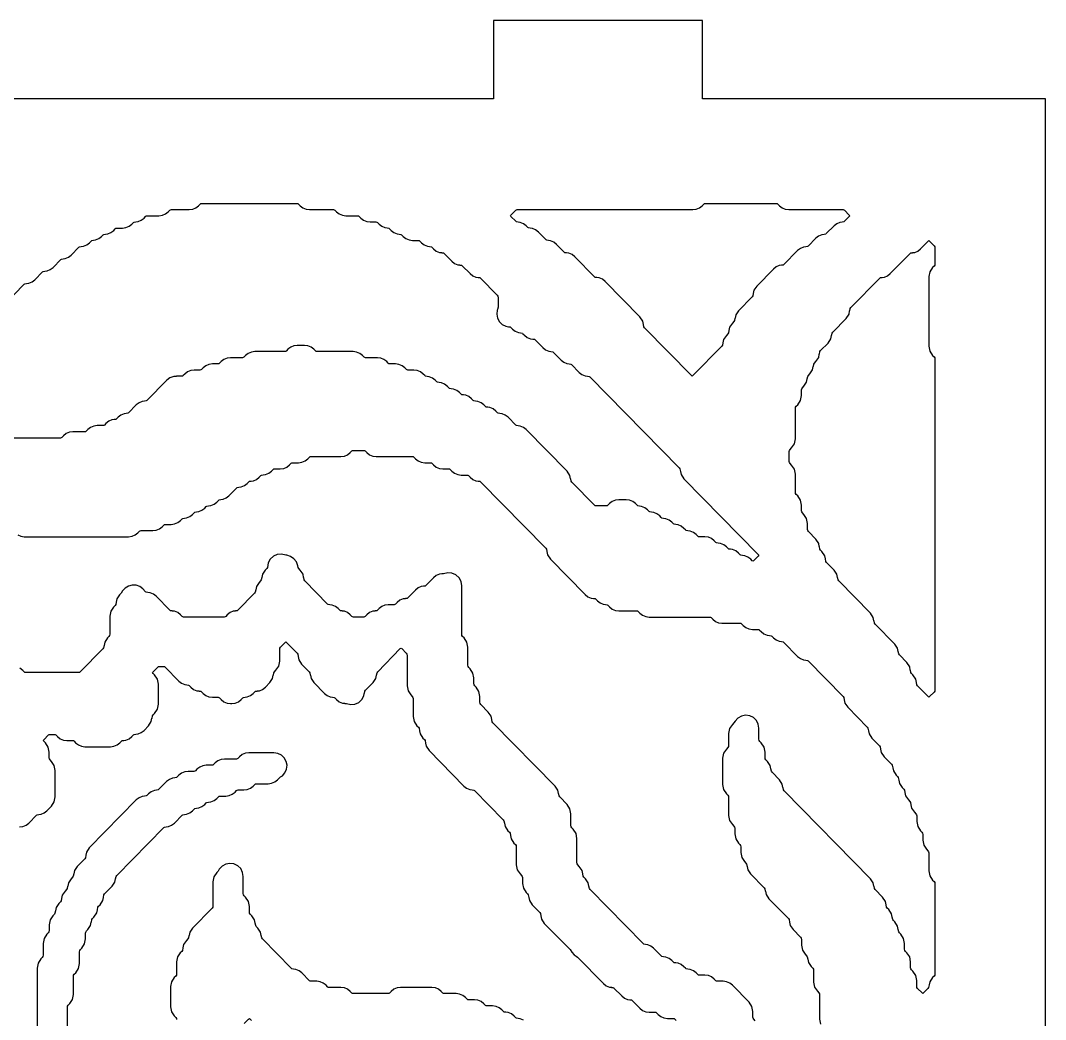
# Model space of a CAD drawing. Header units: millimetres. Extents: x 10 to 410, y 18 to 283.
# Drawn here: x 172.03 to 211.27, y 244.77 to 283 of the extents above; entities that cross this region are included whole.
import ezdxf

# ---------------------------------------------------------------- set-up
doc = ezdxf.new("R2010")
doc.units = ezdxf.units.MM
doc.layers.add('CUT', color=1, linetype='Continuous')

msp = doc.modelspace()

# ---------------------------------------------------------------- linework, layer by layer
at = {"layer": 'CUT'}
for points in [[(190.134, 157), (198.134, 157), (198.134, 160), (211.2679, 160), (211.2679, 280), (198.134, 280), (198.134, 283), (190.134, 283), (190.134, 280), (169.134, 280), (169.134, 283), (161.134, 283), (161.134, 280), (148, 280), (148, 160), (161.134, 160), (161.134, 157), (169.134, 157), (169.134, 160), (190.134, 160)], [(198.2132, 275.9958), (198.2446, 276), (200.9649, 276), (200.9963, 275.9958), (201.0213, 275.9764), (201.0833, 275.9132), (201.1874, 275.8322), (201.3091, 275.7811), (201.4399, 275.7637), (203.5193, 275.7637), (203.5507, 275.7595), (203.5757, 275.7401), (203.7574, 275.5552), (203.7773, 275.5274), (203.7574, 275.4997), (203.5757, 275.3148), (203.5507, 275.2953), (203.4865, 275.2868), (203.4867, 275.2854), (203.3991, 275.2737), (203.2774, 275.2227), (203.1733, 275.1416), (202.879, 274.8422), (202.8541, 274.8227), (202.7898, 274.8142), (202.79, 274.8128), (202.7024, 274.8012), (202.5807, 274.7501), (202.4766, 274.669), (202.1824, 274.3696), (202.1574, 274.3502), (202.0932, 274.3416), (202.0934, 274.3402), (202.0058, 274.3286), (201.8841, 274.2775), (201.78, 274.1965), (201.2535, 273.6608), (201.2285, 273.6413), (201.1643, 273.6328), (201.1645, 273.6314), (201.0769, 273.6197), (200.9552, 273.5687), (200.8511, 273.4876), (200.2126, 272.8379), (200.1064, 272.6767), (200.0818, 272.5515), (200.0786, 272.5522), (200.0603, 272.4593), (200.035, 272.421), (199.5159, 271.8927), (199.4098, 271.7316), (199.3851, 271.6064), (199.3819, 271.607), (199.3637, 271.5142), (199.3384, 271.4758), (199.2837, 271.4202), (199.1775, 271.259), (199.1529, 271.1338), (199.1497, 271.1345), (199.1314, 271.0416), (199.1062, 271.0032), (199.0515, 270.9476), (198.9453, 270.7865), (198.9207, 270.6612), (198.9175, 270.6619), (198.8992, 270.569), (198.874, 270.5307), (197.7749, 269.4123), (197.747, 269.3918), (197.7191, 269.4123), (195.9234, 271.2395), (195.8981, 271.2779), (195.8799, 271.3707), (195.8766, 271.3701), (195.852, 271.4953), (195.7459, 271.6565), (194.4107, 273.015), (194.3066, 273.0961), (194.1849, 273.1471), (194.0973, 273.1588), (194.0975, 273.1602), (194.0333, 273.1687), (194.0083, 273.1882), (193.2496, 273.9602), (193.1455, 274.0413), (193.0238, 274.0923), (192.9362, 274.1039), (192.9364, 274.1053), (192.8722, 274.1139), (192.8472, 274.1333), (192.5529, 274.4327), (192.4488, 274.5138), (192.3271, 274.5649), (192.2396, 274.5765), (192.2397, 274.5779), (192.1755, 274.5865), (192.1505, 274.6059), (191.8563, 274.9053), (191.7522, 274.9864), (191.6305, 275.0374), (191.5429, 275.0491), (191.5431, 275.0505), (191.4789, 275.059), (191.4539, 275.0785), (191.3918, 275.1416), (191.2877, 275.2227), (191.166, 275.2737), (191.0785, 275.2854), (191.0787, 275.2868), (191.0144, 275.2953), (190.9894, 275.3148), (190.8077, 275.4997), (190.7879, 275.5274), (190.8077, 275.5552), (190.9894, 275.7401), (191.0144, 275.7595), (191.0458, 275.7637), (197.7696, 275.7637), (197.9004, 275.7811), (198.0221, 275.8322), (198.1262, 275.9132), (198.1882, 275.9764)], [(202.4802, 269.9469), (202.5863, 270.1081), (202.611, 270.2333), (202.6142, 270.2326), (202.6324, 270.3255), (202.6577, 270.3638), (202.9446, 270.6558), (203.0508, 270.8169), (203.0754, 270.9421), (203.0786, 270.9415), (203.0969, 271.0343), (203.1222, 271.0727), (203.6413, 271.6009), (203.7474, 271.7621), (203.7721, 271.8873), (203.7753, 271.8866), (203.7935, 271.9795), (203.8188, 272.0179), (204.9225, 273.1409), (204.9475, 273.1604), (205.0117, 273.1689), (205.0116, 273.1703), (205.0991, 273.182), (205.2208, 273.233), (205.3249, 273.3141), (206.0836, 274.0861), (206.1086, 274.1055), (206.1728, 274.1141), (206.1727, 274.1155), (206.2602, 274.1271), (206.3819, 274.1781), (206.486, 274.2592), (206.7756, 274.5539), (206.8035, 274.5745), (206.8314, 274.5539), (207.0016, 274.3807), (207.0269, 274.3424), (207.0357, 274.2973), (207.0357, 273.6858), (207.0269, 273.6408), (207.0016, 273.6024), (206.9469, 273.5467), (206.8407, 273.3856), (206.8035, 273.1963), (206.8035, 270.5337), (206.8407, 270.3443), (206.9469, 270.1832), (207.0016, 270.1276), (207.0269, 270.0892), (207.0357, 270.0441), (207.0357, 257.382), (207.0269, 257.337), (207.0016, 257.2986), (206.8314, 257.1254), (206.8035, 257.1049), (206.7756, 257.1254), (206.3732, 257.5349), (206.3479, 257.5732), (206.3297, 257.6661), (206.3265, 257.6655), (206.3018, 257.7907), (206.1957, 257.9518), (206.141, 258.0075), (206.1157, 258.0458), (206.0975, 258.1387), (206.0942, 258.138), (206.0696, 258.2632), (205.9635, 258.4244), (205.6766, 258.7163), (205.6513, 258.7547), (205.633, 258.8475), (205.6298, 258.8469), (205.6052, 258.9721), (205.499, 259.1332), (204.7477, 259.8978), (204.7224, 259.9361), (204.7042, 260.029), (204.7009, 260.0283), (204.6763, 260.1535), (204.5702, 260.3147), (203.3544, 261.5518), (203.3291, 261.5901), (203.3108, 261.683), (203.3076, 261.6823), (203.283, 261.8076), (203.1768, 261.9687), (202.8899, 262.2606), (202.8647, 262.299), (202.8464, 262.3918), (202.8432, 262.3912), (202.8186, 262.5164), (202.7124, 262.6775), (202.6577, 262.7332), (202.6324, 262.7716), (202.6142, 262.8644), (202.611, 262.8638), (202.5863, 262.989), (202.4802, 263.1501), (202.1933, 263.4421), (202.168, 263.4804), (202.1591, 263.5255), (202.1591, 263.7448), (202.1219, 263.9341), (202.0158, 264.0953), (201.9611, 264.1509), (201.9358, 264.1893), (201.9269, 264.2344), (201.9269, 264.4537), (201.8897, 264.643), (201.7835, 264.8041), (201.7288, 264.8598), (201.7036, 264.8981), (201.6947, 264.9432), (201.6947, 265.6351), (201.6575, 265.8244), (201.5513, 265.9856), (201.4966, 266.0412), (201.4714, 266.0796), (201.4625, 266.1246), (201.4625, 266.4998), (201.4714, 266.5449), (201.4966, 266.5833), (201.5513, 266.6389), (201.6575, 266.8), (201.6947, 266.9894), (201.6947, 268.1538), (201.7036, 268.1989), (201.7288, 268.2373), (201.7835, 268.2929), (201.8897, 268.4541), (201.9269, 268.6434), (201.9269, 268.8627), (201.9358, 268.9078), (201.9611, 268.9461), (202.0158, 269.0018), (202.1219, 269.1629), (202.1465, 269.2881), (202.1498, 269.2875), (202.168, 269.3803), (202.1933, 269.4187), (202.248, 269.4744), (202.3541, 269.6355), (202.3788, 269.7607), (202.382, 269.7601), (202.4002, 269.8529), (202.4255, 269.8913)]]:
    msp.add_lwpolyline(points, close=True, dxfattribs=at)
for points in [[(171.4211, 272.1327), (172.1798, 272.9046), (172.2047, 272.9241), (172.269, 272.9326), (172.2688, 272.934), (172.3564, 272.9457), (172.4781, 272.9967), (172.5822, 273.0778), (172.8764, 273.3772), (172.9014, 273.3967), (172.9656, 273.4052), (172.9654, 273.4066), (173.053, 273.4183), (173.1747, 273.4693), (173.2788, 273.5504), (173.5731, 273.8498), (173.5981, 273.8692), (173.6623, 273.8778), (173.6621, 273.8792), (173.7497, 273.8908), (173.8714, 273.9419), (173.9755, 274.0229), (174.2697, 274.3224), (174.2947, 274.3418), (174.3589, 274.3504), (174.3588, 274.3517), (174.4463, 274.3634), (174.568, 274.4144), (174.6721, 274.4955), (174.7342, 274.5586), (174.7591, 274.5781), (174.8234, 274.5867), (174.8232, 274.588), (174.9108, 274.5997), (175.0325, 274.6507), (175.1366, 274.7318), (175.1986, 274.7949), (175.2236, 274.8144), (175.2878, 274.8229), (175.2876, 274.8243), (175.3752, 274.836), (175.4969, 274.887), (175.601, 274.9681), (175.663, 275.0312), (175.688, 275.0507), (175.7194, 275.0549), (175.941, 275.0549), (176.0719, 275.0723), (176.1935, 275.1233), (176.2977, 275.2044), (176.3597, 275.2675), (176.3847, 275.287), (176.4489, 275.2955), (176.4487, 275.2969), (176.5363, 275.3086), (176.658, 275.3596), (176.7621, 275.4407), (176.8241, 275.5038), (176.8491, 275.5232), (176.8805, 275.5274), (177.3344, 275.5274), (177.4652, 275.5448), (177.5869, 275.5959), (177.691, 275.677), (177.753, 275.7401), (177.778, 275.7595), (177.8094, 275.7637), (178.4954, 275.7637), (178.6263, 275.7811), (178.7479, 275.8322), (178.8521, 275.9132), (178.9141, 275.9764), (178.9391, 275.9958), (178.9705, 276), (182.6197, 276), (182.6511, 275.9958), (182.676, 275.9764), (182.7381, 275.9132), (182.8422, 275.8322), (182.9639, 275.7811), (183.0947, 275.7637), (184.013, 275.7637), (184.0444, 275.7595), (184.0693, 275.7401), (184.1314, 275.677), (184.2355, 275.5959), (184.3572, 275.5448), (184.488, 275.5274), (184.9419, 275.5274), (184.9732, 275.5232), (184.9982, 275.5038), (185.0603, 275.4407), (185.1644, 275.3596), (185.2861, 275.3086), (185.4169, 275.2911), (185.6385, 275.2911), (185.6699, 275.287), (185.6949, 275.2675), (185.7569, 275.2044), (185.861, 275.1233), (185.9827, 275.0723), (186.0703, 275.0606), (186.0701, 275.0592), (186.1343, 275.0507), (186.1593, 275.0312), (186.2213, 274.9681), (186.3255, 274.887), (186.4472, 274.836), (186.5347, 274.8243), (186.5345, 274.8229), (186.5988, 274.8144), (186.6237, 274.7949), (186.6858, 274.7318), (186.7899, 274.6507), (186.9116, 274.5997), (187.0424, 274.5823), (187.264, 274.5823), (187.2954, 274.5781), (187.3204, 274.5586), (187.3824, 274.4955), (187.4865, 274.4144), (187.6082, 274.3634), (187.6958, 274.3517), (187.6956, 274.3504), (187.7599, 274.3418), (187.7848, 274.3224), (187.8469, 274.2592), (187.951, 274.1781), (188.0727, 274.1271), (188.1603, 274.1155), (188.1601, 274.1141), (188.2243, 274.1055), (188.2493, 274.0861), (188.5435, 273.7867), (188.6476, 273.7056), (188.7693, 273.6545), (188.8569, 273.6429), (188.8567, 273.6415), (188.921, 273.633), (188.9459, 273.6135), (189.2402, 273.3141), (189.3443, 273.233), (189.466, 273.182), (189.5536, 273.1703), (189.5534, 273.1689), (189.6176, 273.1604), (189.6426, 273.1409), (190.2819, 272.4904), (190.3072, 272.4521), (190.316, 272.407), (190.316, 272.0318), (190.2976, 271.9383), (190.2847, 271.91), (190.2662, 271.7579), (190.2946, 271.6074), (190.3673, 271.4725), (190.4773, 271.3659), (190.6145, 271.2977), (190.7149, 271.2822), (190.7145, 271.2786), (190.7787, 271.2701), (190.8037, 271.2506), (190.8657, 271.1875), (190.9698, 271.1064), (191.0915, 271.0554), (191.1791, 271.0437), (191.1789, 271.0423), (191.2431, 271.0338), (191.2681, 271.0143), (191.3302, 270.9512), (191.4343, 270.8701), (191.556, 270.8191), (191.6435, 270.8074), (191.6433, 270.8061), (191.7076, 270.7975), (191.7326, 270.7781), (192.0268, 270.4786), (192.1309, 270.3976), (192.2526, 270.3465), (192.3402, 270.3349), (192.34, 270.3335), (192.4042, 270.3249), (192.4292, 270.3055), (192.7235, 270.0061), (192.8276, 269.925), (192.9493, 269.874), (193.0368, 269.8623), (193.0367, 269.8609), (193.1009, 269.8524), (193.1259, 269.8329), (193.4201, 269.5335), (193.5242, 269.4524), (193.6459, 269.4014), (193.7335, 269.3897), (193.7333, 269.3883), (193.7975, 269.3798), (193.8225, 269.3603), (197.2484, 265.8744), (197.2737, 265.836), (197.292, 265.7432), (197.2952, 265.7438), (197.3198, 265.6186), (197.426, 265.4575), (200.2741, 262.5594), (200.294, 262.5316), (200.2741, 262.5039), (200.0971, 262.3237), (200.0692, 262.3032), (200.0413, 262.3237), (199.9839, 262.3821), (199.8798, 262.4632), (199.7581, 262.5142), (199.6705, 262.5259), (199.6707, 262.5273), (199.6065, 262.5358), (199.5815, 262.5553), (199.5195, 262.6184), (199.4154, 262.6995), (199.2937, 262.7505), (199.2061, 262.7622), (199.2063, 262.7636), (199.1421, 262.7721), (199.1171, 262.7916), (199.055, 262.8547), (198.9509, 262.9358), (198.8292, 262.9868), (198.7417, 262.9985), (198.7419, 262.9998), (198.6776, 263.0084), (198.6526, 263.0279), (198.5906, 263.091), (198.4865, 263.1721), (198.3648, 263.2231), (198.234, 263.2405), (198.0124, 263.2405), (197.981, 263.2447), (197.956, 263.2641), (197.894, 263.3273), (197.7898, 263.4084), (197.6682, 263.4594), (197.5806, 263.471), (197.5808, 263.4724), (197.5165, 263.481), (197.4916, 263.5004), (197.4295, 263.5635), (197.3254, 263.6446), (197.2037, 263.6957), (197.1161, 263.7073), (197.1163, 263.7087), (197.0521, 263.7173), (197.0271, 263.7367), (196.9651, 263.7998), (196.861, 263.8809), (196.7393, 263.932), (196.6517, 263.9436), (196.6519, 263.945), (196.5877, 263.9535), (196.5627, 263.973), (196.5006, 264.0361), (196.3965, 264.1172), (196.2748, 264.1682), (196.1873, 264.1799), (196.1875, 264.1813), (196.1232, 264.1898), (196.0982, 264.2093), (196.0362, 264.2724), (195.9321, 264.3535), (195.8104, 264.4045), (195.7228, 264.4162), (195.723, 264.4176), (195.6588, 264.4261), (195.6338, 264.4456), (195.5718, 264.5087), (195.4677, 264.5898), (195.346, 264.6408), (195.2152, 264.6582), (194.9378, 264.6582), (194.807, 264.6408), (194.6853, 264.5898), (194.5812, 264.5087), (194.5192, 264.4456), (194.4942, 264.4261), (194.4628, 264.4219), (194.0646, 264.4219), (194.0333, 264.4261), (194.0083, 264.4456), (193.1368, 265.3324), (193.1115, 265.3707), (193.0932, 265.4636), (193.09, 265.4629), (193.0654, 265.5881), (192.9592, 265.7493), (191.3918, 267.3441), (191.2877, 267.4252), (191.166, 267.4763), (191.0785, 267.4879), (191.0787, 267.4893), (191.0144, 267.4978), (190.9894, 267.5173), (190.6952, 267.8167), (190.5911, 267.8978), (190.4694, 267.9488), (190.3818, 267.9605), (190.382, 267.9619), (190.3178, 267.9704), (190.2928, 267.9899), (190.2308, 268.053), (190.1266, 268.1341), (190.0049, 268.1851), (189.9174, 268.1968), (189.9176, 268.1982), (189.8533, 268.2067), (189.8284, 268.2262), (189.7663, 268.2893), (189.6622, 268.3704), (189.5405, 268.4214), (189.4529, 268.4331), (189.4531, 268.4344), (189.3889, 268.443), (189.3639, 268.4625), (189.3019, 268.5256), (189.1978, 268.6067), (189.0761, 268.6577), (188.9885, 268.6694), (188.9887, 268.6707), (188.9245, 268.6793), (188.8995, 268.6987), (188.8374, 268.7619), (188.7333, 268.843), (188.6116, 268.894), (188.5241, 268.9056), (188.5242, 268.907), (188.46, 268.9156), (188.435, 268.935), (188.373, 268.9981), (188.2689, 269.0792), (188.1472, 269.1303), (188.0596, 269.1419), (188.0598, 269.1433), (187.9956, 269.1519), (187.9706, 269.1713), (187.9086, 269.2344), (187.8045, 269.3155), (187.6828, 269.3666), (187.5952, 269.3782), (187.5954, 269.3796), (187.5311, 269.3881), (187.5062, 269.4076), (187.4441, 269.4707), (187.34, 269.5518), (187.2183, 269.6028), (187.0875, 269.6203), (186.8659, 269.6203), (186.8345, 269.6244), (186.8095, 269.6439), (186.7475, 269.707), (186.6434, 269.7881), (186.5217, 269.8391), (186.3909, 269.8565), (186.1692, 269.8565), (186.1378, 269.8607), (186.1129, 269.8802), (186.0508, 269.9433), (185.9467, 270.0244), (185.825, 270.0754), (185.6942, 270.0928), (185.2403, 270.0928), (185.209, 270.097), (185.184, 270.1165), (185.122, 270.1796), (185.0178, 270.2607), (184.8961, 270.3117), (184.7653, 270.3291), (183.3826, 270.3291), (183.3512, 270.3333), (183.3262, 270.3527), (183.2642, 270.4159), (183.1601, 270.497), (183.0384, 270.548), (182.9076, 270.5654), (182.6302, 270.5654), (182.4994, 270.548), (182.3777, 270.497), (182.2736, 270.4159), (182.2116, 270.3527), (182.1866, 270.3333), (182.1552, 270.3291), (181.0047, 270.3291), (180.8739, 270.3117), (180.7522, 270.2607), (180.6481, 270.1796), (180.5861, 270.1165), (180.5611, 270.097), (180.5297, 270.0928), (180.0758, 270.0928), (179.945, 270.0754), (179.8233, 270.0244), (179.7192, 269.9433), (179.6572, 269.8802), (179.6322, 269.8607), (179.6008, 269.8565), (179.3792, 269.8565), (179.2484, 269.8391), (179.1267, 269.7881), (179.0226, 269.707), (178.9605, 269.6439), (178.9356, 269.6244), (178.9042, 269.6203), (178.6825, 269.6203), (178.5517, 269.6028), (178.43, 269.5518), (178.3259, 269.4707), (178.2639, 269.4076), (178.2389, 269.3881), (178.2075, 269.384), (178.0084, 269.384), (178.0084, 269.3812), (177.9007, 269.3789), (177.7553, 269.3289), (177.6319, 269.2371), (176.8706, 268.4625), (176.8456, 268.443), (176.7814, 268.4344), (176.7816, 268.4331), (176.694, 268.4214), (176.5723, 268.3704), (176.4682, 268.2893), (176.1739, 267.9899), (176.1489, 267.9704), (176.0847, 267.9619), (176.0849, 267.9605), (175.9973, 267.9488), (175.8756, 267.8978), (175.7715, 267.8167), (175.7095, 267.7536), (175.6845, 267.7341), (175.6203, 267.7256), (175.6205, 267.7242), (175.5329, 267.7125), (175.4112, 267.6615), (175.3071, 267.5804), (175.2451, 267.5173), (175.2201, 267.4978), (175.1887, 267.4937), (174.967, 267.4937), (174.8362, 267.4763), (174.7145, 267.4252), (174.6104, 267.3441), (174.5484, 267.281), (174.5234, 267.2616), (174.492, 267.2574), (174.0382, 267.2574), (173.9074, 267.24), (173.7857, 267.1889), (173.6816, 267.1079), (173.6195, 267.0447), (173.5945, 267.0253), (173.5632, 267.0211), (171.5395, 267.0211)], [(171.9279, 263.3089), (172.0496, 263.2579), (172.1804, 263.2405), (176.1733, 263.2405), (176.3041, 263.2579), (176.4258, 263.3089), (176.5299, 263.39), (176.5919, 263.4532), (176.6169, 263.4726), (176.6483, 263.4768), (177.1021, 263.4768), (177.2329, 263.4942), (177.3546, 263.5452), (177.4587, 263.6263), (177.5208, 263.6894), (177.5458, 263.7089), (177.5771, 263.7131), (177.7988, 263.7131), (177.9296, 263.7305), (178.0513, 263.7815), (178.1554, 263.8626), (178.2174, 263.9257), (178.2424, 263.9452), (178.3066, 263.9537), (178.3065, 263.9551), (178.394, 263.9668), (178.5157, 264.0178), (178.6198, 264.0989), (178.6819, 264.162), (178.7069, 264.1815), (178.7711, 264.19), (178.7709, 264.1914), (178.8585, 264.2031), (178.9802, 264.2541), (179.0843, 264.3352), (179.1463, 264.3983), (179.1713, 264.4178), (179.2355, 264.4263), (179.2353, 264.4277), (179.3229, 264.4394), (179.4446, 264.4904), (179.5487, 264.5715), (179.6107, 264.6346), (179.6357, 264.654), (179.7, 264.6626), (179.6998, 264.664), (179.7873, 264.6756), (179.909, 264.7267), (180.0131, 264.8078), (180.3074, 265.1072), (180.3324, 265.1266), (180.3966, 265.1352), (180.3964, 265.1366), (180.484, 265.1482), (180.6057, 265.1992), (180.7098, 265.2803), (180.7718, 265.3435), (180.7968, 265.3629), (180.861, 265.3715), (180.8609, 265.3728), (180.9484, 265.3845), (181.0701, 265.4355), (181.1742, 265.5166), (181.2363, 265.5797), (181.2613, 265.5992), (181.3255, 265.6077), (181.3253, 265.6091), (181.4129, 265.6208), (181.5346, 265.6718), (181.6387, 265.7529), (181.7007, 265.816), (181.7257, 265.8355), (181.7571, 265.8397), (181.9787, 265.8397), (182.1095, 265.8571), (182.2312, 265.9081), (182.3353, 265.9892), (182.3974, 266.0523), (182.4223, 266.0718), (182.4537, 266.0759), (182.6754, 266.0759), (182.8062, 266.0934), (182.9279, 266.1444), (183.032, 266.2255), (183.094, 266.2886), (183.119, 266.3081), (183.1504, 266.3122), (184.3009, 266.3122), (184.4317, 266.3296), (184.5534, 266.3807), (184.6575, 266.4618), (184.7196, 266.5249), (184.7445, 266.5443), (184.7759, 266.5485), (185.1741, 266.5485), (185.2055, 266.5443), (185.2304, 266.5249), (185.2925, 266.4618), (185.3966, 266.3807), (185.5183, 266.3296), (185.6491, 266.3122), (187.0318, 266.3122), (187.0632, 266.3081), (187.0882, 266.2886), (187.1502, 266.2255), (187.2543, 266.1444), (187.376, 266.0934), (187.5068, 266.0759), (187.7285, 266.0759), (187.7599, 266.0718), (187.7848, 266.0523), (187.8469, 265.9892), (187.951, 265.9081), (188.0727, 265.8571), (188.2035, 265.8397), (188.4251, 265.8397), (188.4565, 265.8355), (188.4815, 265.816), (188.5435, 265.7529), (188.6476, 265.6718), (188.7693, 265.6208), (188.9001, 265.6034), (189.1218, 265.6034), (189.1532, 265.5992), (189.1781, 265.5797), (189.2402, 265.5166), (189.3443, 265.4355), (189.466, 265.3845), (189.5536, 265.3728), (189.5534, 265.3715), (189.6176, 265.3629), (189.6426, 265.3435), (192.1396, 262.8027), (192.1649, 262.7643), (192.1832, 262.6715), (192.1864, 262.6721), (192.211, 262.5469), (192.3172, 262.3857), (193.6523, 261.0272), (193.7564, 260.9461), (193.8781, 260.8951), (193.9657, 260.8834), (193.9655, 260.882), (194.0298, 260.8735), (194.0547, 260.854), (194.1168, 260.7909), (194.2209, 260.7098), (194.3426, 260.6588), (194.4301, 260.6471), (194.43, 260.6457), (194.4942, 260.6372), (194.5192, 260.6177), (194.5812, 260.5546), (194.6853, 260.4735), (194.807, 260.4225), (194.9378, 260.4051), (195.6239, 260.4051), (195.6553, 260.4009), (195.6803, 260.3814), (195.7423, 260.3183), (195.8464, 260.2372), (195.9681, 260.1862), (196.0989, 260.1688), (198.4105, 260.1688), (198.4419, 260.1646), (198.4669, 260.1451), (198.5289, 260.082), (198.633, 260.0009), (198.7547, 259.9499), (198.8855, 259.9325), (199.5716, 259.9325), (199.603, 259.9283), (199.628, 259.9089), (199.69, 259.8457), (199.7941, 259.7646), (199.9158, 259.7136), (200.0466, 259.6962), (200.2683, 259.6962), (200.2996, 259.692), (200.3246, 259.6726), (200.3867, 259.6094), (200.4908, 259.5284), (200.6125, 259.4773), (200.7, 259.4657), (200.6999, 259.4643), (200.7641, 259.4557), (200.7891, 259.4363), (200.8511, 259.3732), (200.9552, 259.2921), (201.0769, 259.241), (201.1645, 259.2294), (201.1643, 259.228), (201.2285, 259.2195), (201.2535, 259.2), (201.78, 258.6643), (201.8841, 258.5832), (202.0058, 258.5322), (202.0934, 258.5205), (202.0932, 258.5191), (202.1574, 258.5106), (202.1824, 258.4911), (203.5183, 257.1318), (203.5436, 257.0934), (203.5619, 257.0006), (203.5651, 257.0012), (203.5897, 256.876), (203.6958, 256.7149), (204.4472, 255.9503), (204.4725, 255.912), (204.4907, 255.8191), (204.4939, 255.8198), (204.5186, 255.6946), (204.6247, 255.5334), (204.9116, 255.2415), (204.9369, 255.2031), (204.9552, 255.1103), (204.9584, 255.1109), (204.983, 254.9857), (205.0892, 254.8246), (205.3761, 254.5326), (205.4013, 254.4943), (205.4196, 254.4014), (205.4228, 254.402), (205.4474, 254.2768), (205.5536, 254.1157), (205.6083, 254.06), (205.6336, 254.0217), (205.6518, 253.9288), (205.655, 253.9295), (205.6797, 253.8043), (205.7858, 253.6431), (205.8405, 253.5875), (205.8658, 253.5491), (205.884, 253.4563), (205.8873, 253.4569), (205.9119, 253.3317), (206.018, 253.1706), (206.0727, 253.1149), (206.098, 253.0765), (206.1163, 252.9837), (206.1195, 252.9843), (206.1441, 252.8591), (206.2502, 252.698), (206.3049, 252.6423), (206.3302, 252.604), (206.3391, 252.5589), (206.3391, 252.3396), (206.3763, 252.1503), (206.4825, 251.9891), (206.5372, 251.9335), (206.5624, 251.8951), (206.5713, 251.85), (206.5713, 251.6307), (206.6085, 251.4414), (206.7147, 251.2803), (206.7694, 251.2246), (206.7946, 251.1862), (206.8035, 251.1412), (206.8035, 250.4493), (206.8407, 250.26), (206.9469, 250.0988), (207.0016, 250.0432), (207.0269, 250.0048), (207.0357, 249.9597), (207.0357, 246.5128), (207.0269, 246.4678), (207.0016, 246.4294), (206.9469, 246.3738), (206.8407, 246.2126), (206.8161, 246.0874), (206.8129, 246.088), (206.7946, 245.9952), (206.7694, 245.9568), (206.5992, 245.7837), (206.5713, 245.7631), (206.5434, 245.7837), (206.3732, 245.9568), (206.3479, 245.9952), (206.3391, 246.0403), (206.3391, 246.2596), (206.3018, 246.4489), (206.1957, 246.61), (206.141, 246.6657), (206.1157, 246.704), (206.1069, 246.7491), (206.1069, 246.9684), (206.0696, 247.1578), (205.9635, 247.3189), (205.9088, 247.3746), (205.8835, 247.4129), (205.8746, 247.458), (205.8746, 247.6773), (205.8374, 247.8666), (205.7312, 248.0278), (205.6766, 248.0834), (205.6513, 248.1218), (205.633, 248.2146), (205.6298, 248.214), (205.6052, 248.3392), (205.499, 248.5003), (205.4443, 248.556), (205.4191, 248.5943), (205.4008, 248.6872), (205.3976, 248.6866), (205.373, 248.8118), (205.2668, 248.9729), (205.2121, 249.0286), (205.1868, 249.0669), (205.1686, 249.1598), (205.1654, 249.1591), (205.1408, 249.2843), (205.0346, 249.4455), (204.7477, 249.7374), (204.7224, 249.7758), (204.7042, 249.8686), (204.7009, 249.868), (204.6763, 249.9932), (204.5702, 250.1543), (201.2644, 253.518), (201.2391, 253.5564), (201.2209, 253.6492), (201.2177, 253.6486), (201.193, 253.7738), (201.0869, 253.9349), (200.8, 254.2269), (200.7747, 254.2652), (200.7564, 254.3581), (200.7532, 254.3575), (200.7286, 254.4827), (200.6224, 254.6438), (200.5678, 254.6994), (200.5425, 254.7378), (200.5336, 254.7829), (200.5336, 255.0022), (200.4964, 255.1915), (200.3902, 255.3527), (200.3355, 255.4083), (200.3103, 255.4467), (200.3014, 255.4917), (200.3014, 255.9111), (200.276, 256.0683), (200.2025, 256.2096), (200.0883, 256.3206), (199.945, 256.3901), (199.7871, 256.4109), (199.6307, 256.3811), (199.4915, 256.3035), (199.3839, 256.1862), (199.3384, 256.1172), (199.2837, 256.0615), (199.1775, 255.9004), (199.1403, 255.711), (199.1403, 255.2554), (199.1314, 255.2104), (199.1062, 255.172), (199.0515, 255.1164), (198.9453, 254.9552), (198.9081, 254.7659), (198.9081, 253.7573), (198.9453, 253.568), (199.0515, 253.4068), (199.1062, 253.3512), (199.1314, 253.3128), (199.1403, 253.2678), (199.1403, 252.5759), (199.1775, 252.3865), (199.2837, 252.2254), (199.3384, 252.1698), (199.3637, 252.1314), (199.3725, 252.0863), (199.3725, 251.867), (199.4098, 251.6777), (199.5159, 251.5165), (199.5706, 251.4609), (199.5959, 251.4225), (199.6047, 251.3775), (199.6047, 251.1582), (199.642, 250.9688), (199.7481, 250.8077), (199.8028, 250.752), (199.8281, 250.7137), (199.8464, 250.6208), (199.8496, 250.6215), (199.8742, 250.4962), (199.9804, 250.3351), (200.4995, 249.8069), (200.5248, 249.7685), (200.543, 249.6757), (200.5462, 249.6763), (200.5709, 249.5511), (200.677, 249.39), (201.4284, 248.6254), (201.4536, 248.5871), (201.4719, 248.4942), (201.4751, 248.4949), (201.4997, 248.3697), (201.6059, 248.2085), (201.8928, 247.9166), (201.9181, 247.8782), (201.9269, 247.8332), (201.9269, 247.6139), (201.9642, 247.4245), (202.0703, 247.2634), (202.125, 247.2077), (202.1503, 247.1694), (202.1685, 247.0765), (202.1718, 247.0771), (202.1964, 246.9519), (202.3025, 246.7908), (202.3572, 246.7352), (202.3825, 246.6968), (202.3914, 246.6517), (202.3914, 246.1961), (202.4286, 246.0068), (202.5348, 245.8457), (202.5894, 245.79), (202.6147, 245.7516), (202.6236, 245.7066), (202.6236, 244.7784), (202.6608, 244.5891)], [(200.158, 244.7197), (200.1033, 244.7754), (200.078, 244.8138), (200.0692, 244.8588), (200.0692, 245.0781), (200.0319, 245.2675), (199.9258, 245.4286), (199.2873, 246.0783), (199.1832, 246.1594), (199.0615, 246.2104), (198.9307, 246.2278), (198.709, 246.2278), (198.6776, 246.232), (198.6526, 246.2515), (198.5906, 246.3146), (198.4865, 246.3957), (198.3648, 246.4467), (198.234, 246.4641), (198.0124, 246.4641), (197.981, 246.4683), (197.956, 246.4878), (197.894, 246.5509), (197.7898, 246.632), (197.6682, 246.683), (197.5806, 246.6947), (197.5808, 246.696), (197.5165, 246.7046), (197.4916, 246.7241), (197.4295, 246.7872), (197.3254, 246.8683), (197.2037, 246.9193), (197.1161, 246.931), (197.1163, 246.9323), (197.0521, 246.9409), (197.0271, 246.9603), (196.9651, 247.0235), (196.861, 247.1046), (196.7393, 247.1556), (196.6517, 247.1672), (196.6519, 247.1686), (196.5877, 247.1772), (196.5627, 247.1966), (196.2684, 247.496), (196.1643, 247.5771), (196.0426, 247.6282), (195.9551, 247.6398), (195.9552, 247.6412), (195.891, 247.6497), (195.866, 247.6692), (193.8334, 249.7374), (193.8082, 249.7758), (193.7899, 249.8686), (193.7867, 249.868), (193.7621, 249.9932), (193.6559, 250.1543), (193.6012, 250.21), (193.5759, 250.2484), (193.5577, 250.3412), (193.5545, 250.3406), (193.5298, 250.4658), (193.4237, 250.6269), (193.369, 250.6826), (193.3437, 250.7209), (193.3349, 250.766), (193.3349, 251.6942), (193.2976, 251.8835), (193.1915, 252.0446), (193.1368, 252.1003), (193.1115, 252.1386), (193.1026, 252.1837), (193.1026, 252.6393), (193.0654, 252.8286), (192.9592, 252.9898), (192.6723, 253.2817), (192.6471, 253.3201), (192.6288, 253.4129), (192.6256, 253.4123), (192.601, 253.5375), (192.4948, 253.6986), (190.1179, 256.1172), (190.0927, 256.1555), (190.0744, 256.2484), (190.0712, 256.2477), (190.0466, 256.373), (189.9404, 256.5341), (189.6535, 256.826), (189.6282, 256.8644), (189.6194, 256.9095), (189.6194, 257.1288), (189.5821, 257.3181), (189.476, 257.4792), (189.4213, 257.5349), (189.396, 257.5732), (189.3871, 257.6183), (189.3871, 257.8376), (189.3499, 258.027), (189.2438, 258.1881), (189.1891, 258.2437), (189.1638, 258.2821), (189.1549, 258.3272), (189.1549, 259.0191), (189.1177, 259.2084), (189.0115, 259.3695), (188.9568, 259.4252), (188.9316, 259.4635), (188.9227, 259.5086), (188.9227, 261.3678), (188.8961, 261.5289), (188.8189, 261.6728), (188.6996, 261.7841), (188.5507, 261.8511), (188.3882, 261.8666), (188.2294, 261.8289), (188.2249, 261.827), (188.1601, 261.8184), (188.1603, 261.817), (188.0727, 261.8054), (187.951, 261.7543), (187.8469, 261.6733), (187.5526, 261.3738), (187.5276, 261.3544), (187.4634, 261.3458), (187.4636, 261.3445), (187.376, 261.3328), (187.2543, 261.2818), (187.1502, 261.2007), (186.856, 260.9013), (186.831, 260.8818), (186.7668, 260.8733), (186.7669, 260.8719), (186.6794, 260.8602), (186.5577, 260.8092), (186.4536, 260.7281), (186.3915, 260.665), (186.3666, 260.6455), (186.3352, 260.6414), (186.1135, 260.6414), (185.9827, 260.6239), (185.861, 260.5729), (185.7569, 260.4918), (185.6949, 260.4287), (185.6699, 260.4092), (185.6057, 260.4007), (185.6059, 260.3993), (185.5183, 260.3876), (185.3966, 260.3366), (185.2925, 260.2555), (185.2304, 260.1924), (185.2055, 260.173), (185.1741, 260.1688), (184.7759, 260.1688), (184.7445, 260.173), (184.7196, 260.1924), (184.6575, 260.2555), (184.5534, 260.3366), (184.4317, 260.3876), (184.3441, 260.3993), (184.3443, 260.4007), (184.2801, 260.4092), (184.2551, 260.4287), (184.1931, 260.4918), (184.089, 260.5729), (183.9673, 260.6239), (183.8797, 260.6356), (183.8799, 260.637), (183.8157, 260.6455), (183.7907, 260.665), (182.9192, 261.5518), (182.8939, 261.5901), (182.8756, 261.683), (182.8724, 261.6823), (182.8478, 261.8076), (182.7416, 261.9687), (182.6869, 262.0243), (182.6617, 262.0627), (182.648, 262.1323), (182.5949, 262.2778), (182.4999, 262.4001), (182.3719, 262.4874), (182.2234, 262.5314), (182.1895, 262.5359), (182.1851, 262.5378), (182.0262, 262.5755), (181.8637, 262.56), (181.7148, 262.493), (181.5955, 262.3816), (181.5184, 262.2377), (181.5047, 262.1549), (181.5011, 262.1556), (181.4829, 262.0627), (181.4576, 262.0243), (181.4029, 261.9687), (181.2967, 261.8076), (181.2721, 261.6823), (181.2689, 261.683), (181.2506, 261.5901), (181.2254, 261.5518), (181.1707, 261.4961), (181.0645, 261.335), (181.0399, 261.2098), (181.0367, 261.2104), (181.0184, 261.1176), (180.9932, 261.0792), (180.3539, 260.4287), (180.3289, 260.4092), (180.2646, 260.4007), (180.2648, 260.3993), (180.1773, 260.3876), (180.0556, 260.3366), (179.9515, 260.2555), (179.8894, 260.1924), (179.8644, 260.173), (179.8331, 260.1688), (178.2738, 260.1688), (178.2424, 260.173), (178.2174, 260.1924), (178.1554, 260.2555), (178.0513, 260.3366), (177.9296, 260.3876), (177.842, 260.3993), (177.8422, 260.4007), (177.778, 260.4092), (177.753, 260.4287), (177.2265, 260.9644), (177.1224, 261.0455), (177.0007, 261.0965), (176.9132, 261.1082), (176.9133, 261.1096), (176.8491, 261.1181), (176.8241, 261.1376), (176.7182, 261.2453), (176.6, 261.3343), (176.461, 261.3849), (176.3132, 261.3925), (176.1696, 261.3565), (176.0429, 261.2801), (175.9441, 261.1699), (175.8843, 261.0792), (175.8297, 261.0235), (175.7235, 260.8624), (175.6989, 260.7372), (175.6957, 260.7378), (175.6774, 260.645), (175.6521, 260.6066), (175.5974, 260.551), (175.4913, 260.3898), (175.454, 260.2005), (175.454, 259.5086), (175.4452, 259.4635), (175.4199, 259.4252), (175.3652, 259.3695), (175.2591, 259.2084), (175.2344, 259.0832), (175.2312, 259.0838), (175.213, 258.991), (175.1877, 258.9526), (174.3162, 258.0658), (174.2912, 258.0464), (174.2598, 258.0422), (172.2361, 258.0422), (172.2047, 258.0464), (172.1798, 258.0658), (172.1177, 258.129), (172.0136, 258.21)], [(171.9933, 252.135), (172.1241, 252.1524), (172.2458, 252.2035), (172.3499, 252.2846), (172.6442, 252.584), (172.6692, 252.6034), (172.7334, 252.612), (172.7332, 252.6134), (172.8208, 252.625), (172.9425, 252.676), (173.0466, 252.7571), (173.2207, 252.9343), (173.3268, 253.0954), (173.3641, 253.2847), (173.3641, 254.2933), (173.3268, 254.4827), (173.2207, 254.6438), (173.166, 254.6994), (173.1407, 254.7378), (173.1319, 254.7829), (173.1319, 255.0022), (173.0946, 255.1915), (172.9885, 255.3527), (172.9269, 255.4153), (172.907, 255.443), (172.9269, 255.4708), (173.1086, 255.6557), (173.1336, 255.6751), (173.165, 255.6793), (173.3309, 255.6793), (173.3623, 255.6751), (173.3873, 255.6557), (173.4493, 255.5926), (173.5535, 255.5115), (173.6751, 255.4605), (173.806, 255.443), (174.0276, 255.443), (174.059, 255.4389), (174.084, 255.4194), (174.146, 255.3563), (174.2501, 255.2752), (174.3718, 255.2242), (174.5026, 255.2068), (175.4766, 255.2068), (175.6074, 255.2242), (175.7291, 255.2752), (175.8332, 255.3563), (175.8953, 255.4194), (175.9202, 255.4389), (175.9845, 255.4474), (175.9843, 255.4488), (176.0719, 255.4605), (176.1935, 255.5115), (176.2977, 255.5926), (176.3597, 255.6557), (176.3847, 255.6751), (176.4489, 255.6837), (176.4487, 255.6851), (176.5363, 255.6967), (176.658, 255.7478), (176.7621, 255.8289), (176.9362, 256.006), (177.0423, 256.1671), (177.067, 256.2923), (177.0702, 256.2917), (177.0884, 256.3846), (177.1137, 256.4229), (177.1684, 256.4786), (177.2746, 256.6397), (177.3118, 256.829), (177.3118, 257.6013), (177.2746, 257.7907), (177.1684, 257.9518), (177.1068, 258.0144), (177.087, 258.0422), (177.1068, 258.0699), (177.2886, 258.2548), (177.3135, 258.2743), (177.3449, 258.2785), (177.5109, 258.2785), (177.5423, 258.2743), (177.5672, 258.2548), (178.0937, 257.7192), (178.1978, 257.6381), (178.3195, 257.587), (178.4071, 257.5754), (178.4069, 257.574), (178.4711, 257.5654), (178.4961, 257.546), (178.5581, 257.4829), (178.6623, 257.4018), (178.7839, 257.3507), (178.8715, 257.3391), (178.8713, 257.3377), (178.9356, 257.3292), (178.9605, 257.3097), (179.0226, 257.2466), (179.1267, 257.1655), (179.2484, 257.1145), (179.3792, 257.097), (179.6008, 257.097), (179.6322, 257.0929), (179.6572, 257.0734), (179.7192, 257.0103), (179.8233, 256.9292), (179.945, 256.8782), (180.0758, 256.8608), (180.121, 256.8608), (180.2518, 256.8782), (180.3735, 256.9292), (180.4776, 257.0103), (180.5396, 257.0734), (180.5646, 257.0929), (180.6288, 257.1014), (180.6286, 257.1028), (180.7162, 257.1145), (180.8379, 257.1655), (180.942, 257.2466), (181.0041, 257.3097), (181.029, 257.3292), (181.0933, 257.3377), (181.0931, 257.3391), (181.1807, 257.3507), (181.3024, 257.4018), (181.4065, 257.4829), (181.5805, 257.66), (181.6867, 257.8211), (181.7113, 257.9463), (181.7145, 257.9457), (181.7328, 258.0386), (181.7581, 258.0769), (181.8128, 258.1326), (181.9189, 258.2937), (181.9562, 258.483), (181.9562, 258.9386), (181.965, 258.9837), (181.9903, 259.0221), (182.1605, 259.1953), (182.1884, 259.2158), (182.2163, 259.1953), (182.6187, 258.7858), (182.6439, 258.7474), (182.6622, 258.6546), (182.6654, 258.6552), (182.69, 258.53), (182.7962, 258.3689), (183.0831, 258.0769), (183.1084, 258.0386), (183.1266, 257.9457), (183.1299, 257.9463), (183.1545, 257.8211), (183.2606, 257.66), (183.6669, 257.2466), (183.7711, 257.1655), (183.8928, 257.1145), (183.9803, 257.1028), (183.9801, 257.1014), (184.0444, 257.0929), (184.0693, 257.0734), (184.1314, 257.0103), (184.2355, 256.9292), (184.3572, 256.8782), (184.4448, 256.8665), (184.4446, 256.8651), (184.5094, 256.8565), (184.5139, 256.8546), (184.6727, 256.8169), (184.8352, 256.8324), (184.9841, 256.8994), (185.1034, 257.0108), (185.1806, 257.1547), (185.1943, 257.2375), (185.1978, 257.2369), (185.2161, 257.3297), (185.2413, 257.3681), (185.5283, 257.66), (185.6344, 257.8211), (185.659, 257.9463), (185.6623, 257.9457), (185.6805, 258.0386), (185.7058, 258.0769), (186.5726, 258.959), (186.6005, 258.9795), (186.6284, 258.959), (186.7986, 258.7858), (186.8239, 258.7474), (186.8327, 258.7024), (186.8327, 257.5379), (186.87, 257.3486), (186.9761, 257.1874), (187.0308, 257.1318), (187.0561, 257.0934), (187.065, 257.0483), (187.065, 256.3565), (187.1022, 256.1671), (187.2083, 256.006), (187.263, 255.9503), (187.2883, 255.912), (187.3066, 255.8191), (187.3098, 255.8198), (187.3344, 255.6946), (187.4406, 255.5334), (187.4953, 255.4778), (187.5205, 255.4394), (187.5388, 255.3466), (187.542, 255.3472), (187.5666, 255.222), (187.6728, 255.0608), (189.008, 253.7023), (189.1121, 253.6212), (189.2338, 253.5702), (189.3213, 253.5585), (189.3212, 253.5571), (189.3854, 253.5486), (189.4104, 253.5291), (190.5141, 252.406), (190.5394, 252.3677), (190.5576, 252.2748), (190.5608, 252.2755), (190.5855, 252.1503), (190.6916, 251.9891), (190.7463, 251.9335), (190.7716, 251.8951), (190.7898, 251.8023), (190.7931, 251.8029), (190.8177, 251.6777), (190.9238, 251.5165), (190.9785, 251.4609), (191.0038, 251.4225), (191.0127, 251.3775), (191.0127, 250.6856), (191.0499, 250.4962), (191.1561, 250.3351), (191.2108, 250.2795), (191.236, 250.2411), (191.2449, 250.196), (191.2449, 249.9767), (191.2821, 249.7874), (191.3883, 249.6262), (191.443, 249.5706), (191.4682, 249.5322), (191.4865, 249.4394), (191.4897, 249.44), (191.5143, 249.3148), (191.6205, 249.1537), (191.9074, 248.8617), (191.9327, 248.8234), (191.9509, 248.7305), (191.9542, 248.7312), (191.9788, 248.606), (192.0849, 248.4448), (193.0685, 247.444), (193.1341, 247.3445), (193.2323, 247.2348), (193.3049, 247.1908), (193.3581, 247.1494), (194.349, 246.1411), (194.4531, 246.06), (194.5748, 246.009), (194.6624, 245.9973), (194.6622, 245.9959), (194.7264, 245.9874), (194.7514, 245.9679), (195.0456, 245.6685), (195.1498, 245.5874), (195.2714, 245.5364), (195.359, 245.5247), (195.3588, 245.5234), (195.4231, 245.5148), (195.448, 245.4954), (195.7423, 245.1959), (195.8464, 245.1149), (195.9681, 245.0638), (196.0989, 245.0464), (196.3206, 245.0464), (196.3519, 245.0422), (196.3769, 245.0228), (196.439, 244.9597), (196.5431, 244.8786), (196.6648, 244.8275), (196.7956, 244.8101), (197.0172, 244.8101), (197.0486, 244.8059), (197.0736, 244.7865), (197.1356, 244.7234)], [(173.8285, 244.3863), (173.8285, 245.234), (173.8374, 245.2791), (173.8627, 245.3174), (173.9173, 245.3731), (174.0235, 245.5342), (174.0607, 245.7236), (174.0607, 246.4154), (174.0696, 246.4605), (174.0949, 246.4989), (174.1496, 246.5545), (174.2557, 246.7157), (174.293, 246.905), (174.293, 247.3606), (174.3018, 247.4057), (174.3271, 247.444), (174.3818, 247.4997), (174.4879, 247.6608), (174.5252, 247.8501), (174.5252, 248.0694), (174.534, 248.1145), (174.5593, 248.1529), (174.614, 248.2085), (174.7202, 248.3697), (174.7448, 248.4949), (174.748, 248.4942), (174.7663, 248.5871), (174.7915, 248.6254), (174.8462, 248.6811), (174.9524, 248.8422), (174.977, 248.9674), (174.9802, 248.9668), (174.9985, 249.0597), (175.0237, 249.098), (175.0784, 249.1537), (175.1846, 249.3148), (175.2092, 249.44), (175.2124, 249.4394), (175.2307, 249.5322), (175.256, 249.5706), (175.5429, 249.8625), (175.649, 250.0237), (175.6737, 250.1489), (175.6769, 250.1482), (175.6951, 250.2411), (175.7204, 250.2795), (177.5208, 252.1114), (177.5458, 252.1308), (177.61, 252.1394), (177.6098, 252.1408), (177.6974, 252.1524), (177.8191, 252.2035), (177.9232, 252.2846), (178.2174, 252.584), (178.2424, 252.6034), (178.3066, 252.612), (178.3065, 252.6134), (178.394, 252.625), (178.5157, 252.676), (178.6198, 252.7571), (178.6819, 252.8202), (178.7069, 252.8397), (178.7711, 252.8483), (178.7709, 252.8496), (178.8585, 252.8613), (178.9802, 252.9123), (179.0843, 252.9934), (179.1463, 253.0565), (179.1713, 253.076), (179.2355, 253.0845), (179.2353, 253.0859), (179.3229, 253.0976), (179.4446, 253.1486), (179.5487, 253.2297), (179.6107, 253.2928), (179.6357, 253.3123), (179.6671, 253.3165), (179.8888, 253.3165), (180.0196, 253.3339), (180.1413, 253.3849), (180.2454, 253.466), (180.3074, 253.5291), (180.3324, 253.5486), (180.3638, 253.5527), (180.5854, 253.5527), (180.7162, 253.5702), (180.8379, 253.6212), (180.942, 253.7023), (181.0041, 253.7654), (181.029, 253.7849), (181.0604, 253.789), (181.5143, 253.789), (181.6451, 253.8064), (181.7668, 253.8575), (181.8709, 253.9386), (181.9329, 254.0017), (181.992, 254.0477), (182.0589, 254.0887), (182.1587, 254.2032), (182.2194, 254.3425), (182.2355, 254.4935), (182.2056, 254.6424), (182.1323, 254.7754), (182.0225, 254.8803), (181.8862, 254.9474), (181.7361, 254.9705), (180.7725, 254.9705), (180.6417, 254.9531), (180.52, 254.902), (180.4159, 254.8209), (180.3539, 254.7578), (180.3289, 254.7384), (180.2975, 254.7342), (179.8436, 254.7342), (179.7128, 254.7168), (179.5911, 254.6657), (179.487, 254.5846), (179.425, 254.5215), (179.4, 254.5021), (179.3686, 254.4979), (179.147, 254.4979), (179.0162, 254.4805), (178.8945, 254.4294), (178.7904, 254.3484), (178.7283, 254.2852), (178.7033, 254.2658), (178.672, 254.2616), (178.4503, 254.2616), (178.3195, 254.2442), (178.1978, 254.1932), (178.0937, 254.1121), (178.0317, 254.0489), (178.0067, 254.0295), (177.9425, 254.0209), (177.9427, 254.0196), (177.8551, 254.0079), (177.7334, 253.9569), (177.6293, 253.8758), (177.335, 253.5764), (177.31, 253.5569), (177.2458, 253.5484), (177.246, 253.547), (177.1584, 253.5353), (177.0367, 253.4843), (176.9326, 253.4032), (176.8706, 253.3401), (176.8456, 253.3206), (176.7814, 253.3121), (176.7816, 253.3107), (176.694, 253.299), (176.5723, 253.248), (176.4682, 253.1669), (174.6686, 251.3358), (174.5624, 251.1746), (174.5378, 251.0494), (174.5346, 251.0501), (174.5163, 250.9572), (174.491, 250.9189), (174.2041, 250.6269), (174.098, 250.4658), (174.0733, 250.3406), (174.0701, 250.3412), (174.0519, 250.2484), (174.0266, 250.21), (173.9719, 250.1543), (173.8658, 249.9932), (173.8411, 249.868), (173.8379, 249.8686), (173.8197, 249.7758), (173.7944, 249.7374), (173.7397, 249.6818), (173.6335, 249.5206), (173.6089, 249.3954), (173.6057, 249.3961), (173.5874, 249.3032), (173.5622, 249.2648), (173.5075, 249.2092), (173.4013, 249.0481), (173.3767, 248.9229), (173.3735, 248.9235), (173.3552, 248.8306), (173.3299, 248.7923), (173.2753, 248.7366), (173.1691, 248.5755), (173.1319, 248.3861), (173.1319, 248.1668), (173.123, 248.1218), (173.0977, 248.0834), (173.043, 248.0278), (172.9369, 247.8666), (172.8996, 247.6773), (172.8996, 247.2217), (172.8908, 247.1766), (172.8655, 247.1383), (172.8108, 247.0826), (172.7047, 246.9215), (172.6674, 246.7321), (172.6674, 242.8881)], [(191.2877, 244.7417), (191.166, 244.7927), (191.0785, 244.8044), (191.0787, 244.8058), (191.0144, 244.8143), (190.9894, 244.8338), (190.9274, 244.8969), (190.8233, 244.978), (190.7016, 245.029), (190.614, 245.0407), (190.6142, 245.042), (190.55, 245.0506), (190.525, 245.07), (190.463, 245.1332), (190.3589, 245.2143), (190.2372, 245.2653), (190.1064, 245.2827), (189.8847, 245.2827), (189.8533, 245.2869), (189.8284, 245.3063), (189.7663, 245.3695), (189.6622, 245.4505), (189.5405, 245.5016), (189.4097, 245.519), (189.1881, 245.519), (189.1567, 245.5232), (189.1317, 245.5426), (189.0697, 245.6057), (188.9656, 245.6868), (188.8439, 245.7379), (188.7131, 245.7553), (188.2592, 245.7553), (188.2278, 245.7595), (188.2028, 245.7789), (188.1408, 245.842), (188.0367, 245.9231), (187.915, 245.9741), (187.7842, 245.9916), (186.578, 245.9916), (186.4472, 245.9741), (186.3255, 245.9231), (186.2213, 245.842), (186.1593, 245.7789), (186.1343, 245.7595), (186.103, 245.7553), (184.7759, 245.7553), (184.7445, 245.7595), (184.7196, 245.7789), (184.6575, 245.842), (184.5534, 245.9231), (184.4317, 245.9741), (184.3009, 245.9916), (183.847, 245.9916), (183.8157, 245.9957), (183.7907, 246.0152), (183.7286, 246.0783), (183.6245, 246.1594), (183.5028, 246.2104), (183.372, 246.2278), (183.1504, 246.2278), (183.119, 246.232), (183.094, 246.2515), (182.7998, 246.5509), (182.6957, 246.632), (182.574, 246.683), (182.4864, 246.6947), (182.4866, 246.696), (182.4223, 246.7046), (182.3974, 246.7241), (181.2936, 247.8471), (181.2684, 247.8855), (181.2501, 247.9783), (181.2469, 247.9777), (181.2223, 248.1029), (181.1161, 248.264), (181.0614, 248.3197), (181.0361, 248.3581), (181.0179, 248.4509), (181.0147, 248.4503), (180.9901, 248.5755), (180.8839, 248.7366), (180.8292, 248.7923), (180.8039, 248.8306), (180.7951, 248.8757), (180.7951, 249.095), (180.7578, 249.2843), (180.6517, 249.4455), (180.597, 249.5011), (180.5717, 249.5395), (180.5628, 249.5846), (180.5628, 250.2402), (180.5375, 250.3975), (180.464, 250.5387), (180.3498, 250.6497), (180.2064, 250.7192), (180.0485, 250.74), (179.8921, 250.7102), (179.753, 250.6326), (179.6453, 250.5153), (179.5998, 250.4463), (179.5451, 250.3906), (179.439, 250.2295), (179.4018, 250.0402), (179.4018, 249.112), (179.3929, 249.0669), (179.3676, 249.0286), (178.6163, 248.264), (178.5101, 248.1029), (178.4855, 247.9777), (178.4823, 247.9783), (178.464, 247.8855), (178.4387, 247.8471), (178.3841, 247.7915), (178.2779, 247.6303), (178.2533, 247.5051), (178.2501, 247.5058), (178.2318, 247.4129), (178.2065, 247.3746), (178.1518, 247.3189), (178.0457, 247.1578), (178.0084, 246.9684), (178.0084, 246.5128), (177.9996, 246.4678), (177.9743, 246.4294), (177.9196, 246.3738), (177.8135, 246.2126), (177.7762, 246.0233), (177.7762, 245.251), (177.8135, 245.0616), (177.9196, 244.9005), (177.9743, 244.8449), (177.9996, 244.8065), (178.0084, 244.7614)], [(180.597, 244.6086), (180.7672, 244.7817), (180.7951, 244.8023), (180.823, 244.7817), (180.8803, 244.7234)]]:
    msp.add_lwpolyline(points, dxfattribs=at)

doc.saveas('drawing.dxf')
